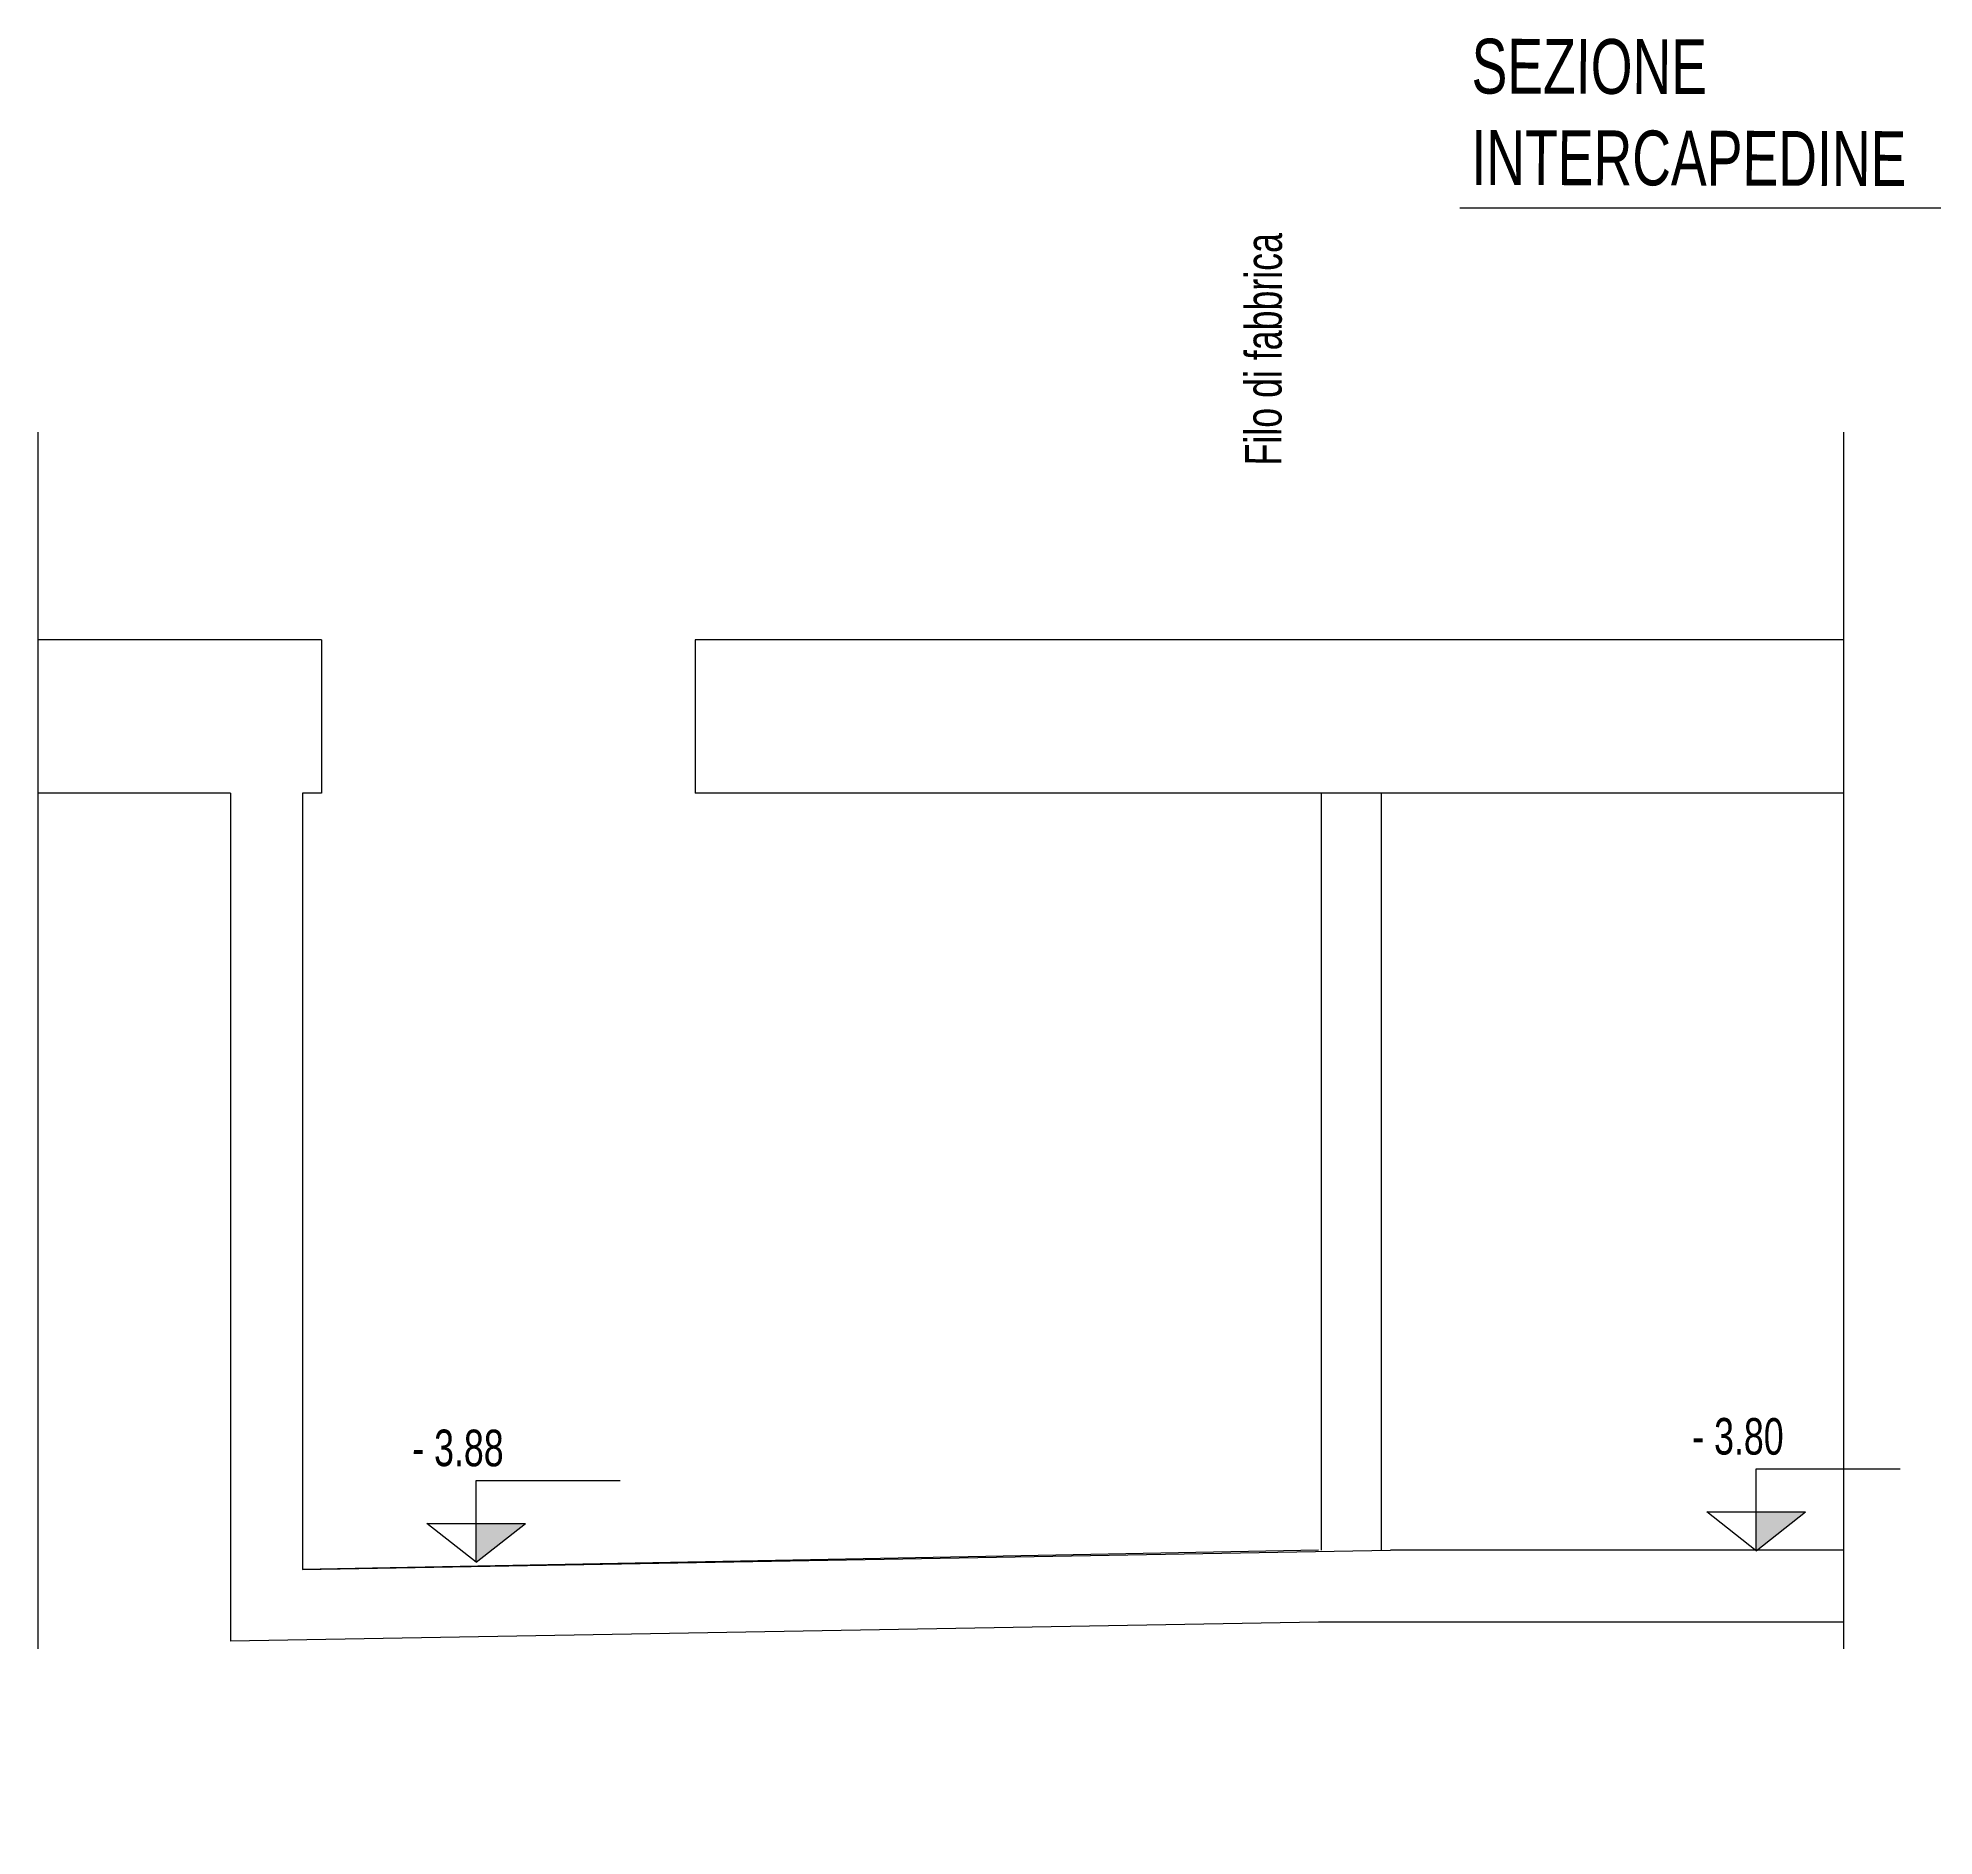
# Model space of a CAD drawing. Header units: millimetres. Extents: x 24747 to 137666, y -34589 to 43444.
# Drawn here: x 113977 to 114768, y 38403 to 39154 of the extents above; entities that cross this region are included whole.
import ezdxf

# ---------------------------------------------------------------- set-up
doc = ezdxf.new("R2010")
doc.units = ezdxf.units.MM
doc.header["$LTSCALE"] = 10
doc.linetypes.add('DASHDOT', pattern=[25.4, 12.7, -6.35, 0, -6.35])
for name, color, linetype in [('0_qt', 1, 'Continuous'), ('X_Controsoffitti', 7, 'Continuous'), ('X_MURI', 3, 'Continuous'), ('X_TESTI alt', 6, 'Continuous')]:
    doc.layers.add(name, color=color, linetype=linetype)
doc.layers.add('X_SCALE', color=1, linetype='Continuous', lineweight=25)
doc.styles.add('QUOTE', font='simplex.shx', dxfattribs={"width": 0.7})

# ---------------------------------------------------------------- blocks, each defined once
blk = doc.blocks.new('per quote altimetriche')
at = {"layer": 'X_TESTI alt', "ltscale": 4}
h = blk.add_hatch(color=256, dxfattribs=at)
h.dxf.hatch_style = 1
h.paths.add_polyline_path([(-130049.51, 1536576.6), (-130032.36, 1536590.08), (-130049.51, 1536590.08)])
for p, q in [((-130049.51, 1536590.08), (-130049.51, 1536605.08)), ((-130049.51, 1536605.08), (-129999.51, 1536605.08)), ((-130066.66, 1536590.08), (-130032.36, 1536590.08)), ((-130049.51, 1536576.6), (-130049.51, 1536590.08))]:
    blk.add_line(p, q, dxfattribs=at)
for points in [[(-130049.51, 1536576.6), (-130066.66, 1536590.08)], [(-130049.51, 1536576.6), (-130032.36, 1536590.08)]]:
    blk.add_lwpolyline(points, dxfattribs=at)

msp = doc.modelspace()

# ---------------------------------------------------------------- linework, layer by layer
at = {"layer": '0_qt', "linetype": 'DASHDOT', "ltscale": 4}
for p, q in [((113976.63706, 38989.19918), (113976.63706, 38451.81608, 0)), ((113976.63706, 38989.19918), (113976.63706, 38451.81608, 0)), ((114730.26824, 38989.19918), (114730.26824, 38403.07207))]:
    msp.add_line(p, q, dxfattribs=at)
at = {"layer": 'X_MURI'}
for p, q in [((114095.03452, 38902.43813), (113976.63706, 38902.43813)), ((114095.03452, 38902.43813), (114095.03452, 38838.43813)), ((114730.26824, 38902.43897), (114251.03452, 38902.43813)), ((114057.03452, 38838.43813), (113976.63706, 38838.43813)), ((114057.03452, 38838.43813), (114057.03452, 38484.43869)), ((114095.03452, 38838.43813), (114087.03452, 38838.43813)), ((114087.03452, 38838.43813), (114087.03452, 38514.43869)), ((114730.26824, 38838.43897), (114251.03452, 38838.43813)), ((114511.17711, 38522.43954), (114087.03452, 38514.43869)), ((114730.26824, 38522.43897), (114541.17594, 38522.43864)), ((114511.17711, 38492.43955), (114057.03452, 38484.43869)), ((114511.17711, 38492.43955), (114511.17711, 38492.43858)), ((114730.26824, 38492.43897), (114511.17711, 38492.43858))]:
    msp.add_line(p, q, dxfattribs=at)
at = {"layer": 'X_MURI', "elevation": 0}
msp.add_lwpolyline([(114251.03452, 38902.43813), (114251.03452, 38838.43813)], dxfattribs=at)
msp.add_lwpolyline([(114251.03452, 38902.43813), (114251.03452, 38838.43813)], dxfattribs=at)
at = {"layer": 'X_MURI'}
msp.add_lwpolyline([(114087.03452, 38514.43869), (114541.17594, 38522.43864), (114541.17594, 38522.43864)], dxfattribs=at)
at = {"layer": 'X_SCALE', "ltscale": 0.5}
for p, q in [((114512.27763, 38838.43863, 0), (114512.27763, 38522.43864, 0)), ((114537.27763, 38838.43863, 0), (114537.27763, 38522.43864, 0))]:
    msp.add_line(p, q, dxfattribs=at)
at = {"layer": 'X_TESTI alt'}
msp.add_line((114570.11755, 39082.90162), (115123.60509, 39082.90162), dxfattribs=at)

# ---------------------------------------------------------------- block references
at = {"layer": 'X_Controsoffitti', "xscale": 1.199999999999818, "yscale": 1.199999999999818, "zscale": 1.199999999999818}
for p in [(270753.28508, -1805369.69674), (270219.01692, -1805374.538)]:
    msp.add_blockref('per quote altimetriche', p, dxfattribs=at)

# ---------------------------------------------------------------- texts
at = {"layer": 'X_TESTI alt', "style": 'QUOTE'}
for s, insert, char_height, width, attachment_point, rotation in [('{\\fArial|b0|i0|c0|p34;\\H10.9x;SEZIONE  \\PINTERCAPEDINE }', (114574.91989, 39092.09724), 2.1, 1849.6928368, 7, 359.85091473), ('{\\fArial|b0|i0|c0|p34;\\H10.9x;Filo di fabbrica}', (114496.13663, 39072.31287), 1.4, 1233.1285579, 9, 89.85091473), ('{\\fArial|b0|i0|c0|p34;\\H10.9x;- 3.80}', (114705.28572, 38562.08409), 1.4, 1233.1285579, 9, 359.85091473), ('{\\fArial|b0|i0|c0|p34;\\H10.9x;- 3.88}', (114171.01756, 38557.24283), 1.4, 1233.1285579, 9, 359.85091473)]:
    msp.add_mtext(s, dxfattribs=dict(at, insert=insert, char_height=char_height, width=width, attachment_point=attachment_point, rotation=rotation))

doc.saveas('drawing.dxf')
